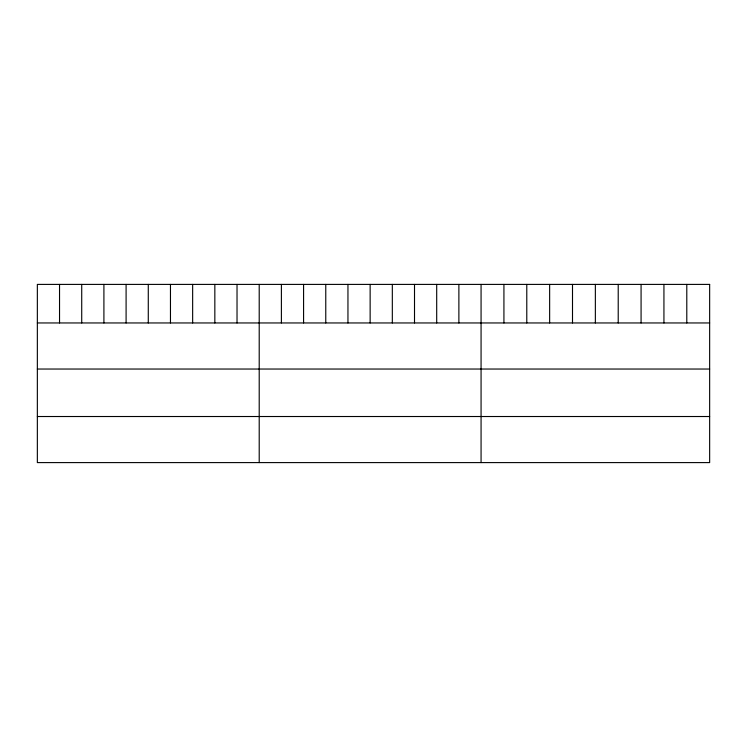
<?xml version="1.0" encoding="UTF-8"?>
<svg xmlns="http://www.w3.org/2000/svg" width="747" height="747" viewBox="0 0 747 747"><rect width="100%" height="100%" fill="white"/><g stroke="black" fill="none" stroke-linecap="round" stroke-linejoin="round"><path stroke-width="1.12" d="M37.35 322.956L709.65 322.956M37.35 369.037L709.65 369.037M37.35 416.518L709.65 416.518M686.792 284.402L686.792 322.956M663.934 284.402L663.934 322.956M641.075 284.402L641.075 322.956M618.217 284.402L618.217 322.956M595.359 284.402L595.359 322.956M572.501 284.402L572.501 322.956M549.643 284.402L549.643 322.956M526.784 284.402L526.784 322.956M503.926 284.402L503.926 322.956M481.068 284.402L481.068 462.598M458.882 284.402L458.882 322.956M436.696 284.402L436.696 322.956M414.51 284.402L414.51 322.956M392.324 284.402L392.324 322.956M370.138 284.402L370.138 322.956M347.953 284.402L347.953 322.956M325.767 284.402L325.767 322.956M303.581 284.402L303.581 322.956M281.395 284.402L281.395 322.956M259.209 284.402L259.209 462.598M237.023 284.402L237.023 322.956M214.837 284.402L214.837 322.956M192.651 284.402L192.651 322.956M170.465 284.402L170.465 322.956M148.28 284.402L148.28 322.956M126.094 284.402L126.094 322.956M103.908 284.402L103.908 322.956M81.722 284.402L81.722 322.956M59.536 284.402L59.536 322.956M709.65 284.402L37.35 284.402L37.35 462.598L709.65 462.598L709.65 284.402"/></g></svg>
